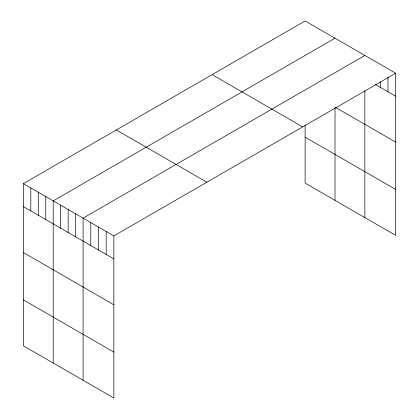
<?xml version="1.0" encoding="UTF-8"?>
<svg xmlns="http://www.w3.org/2000/svg" width="419" height="419" viewBox="0 0 419 419"><rect width="100%" height="100%" fill="white"/><g stroke="black" fill="none" stroke-linecap="round" stroke-linejoin="round"><path stroke-width="0.63" d="M395.656 73.22L113.874 235.902L113.874 398.05L23.344 345.78L23.344 183.637L305.126 20.95L395.656 73.22L395.656 235.363L305.126 183.098L305.126 125.181M335.001 38.197L53.218 200.884L53.218 363.032M364.876 55.449L83.093 218.131L83.093 380.279M375.319 84.449L395.656 96.187M335.535 107.405L395.656 142.114M212.134 74.634L302.67 126.905M305.126 137.17L395.656 189.435M116.33 129.948L206.866 182.218M23.344 183.637L113.874 235.902M23.344 206.604L113.874 258.874M23.344 252.537L113.874 304.802M23.344 299.852L113.874 352.122M387.963 77.07L387.963 91.745M380.269 81.558L380.269 87.304M364.876 90.666L364.876 217.592M335.001 107.73L335.001 200.345M106.18 231.461L106.18 254.433M98.486 227.019L98.486 249.991M90.787 222.578L90.787 245.544M75.624 213.821L75.624 236.793M68.156 209.51L68.156 232.477M60.687 205.195L60.687 228.166M45.75 196.574L45.75 219.54M38.281 192.258L38.281 215.23M30.812 187.948L30.812 210.919"/></g></svg>
